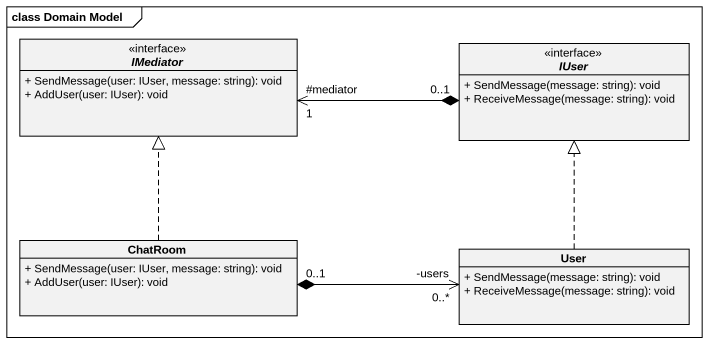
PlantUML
@startuml
mainframe class Domain Model
hide circle
hide empty members
skinparam classAttributeIconSize 0
interface IMediator <<interface>> {
  + SendMessage(user: IUser, message: string): void
  + AddUser(user: IUser): void
}
interface IUser <<interface>> {
  + SendMessage(message: string): void
  + ReceiveMessage(message: string): void
}
class ChatRoom {
  + SendMessage(user: IUser, message: string): void
  + AddUser(user: IUser): void
}
class User {
  + SendMessage(message: string): void
  + ReceiveMessage(message: string): void
}
IMediator "#mediator\n1" <-right-* "0..1" IUser
ChatRoom .up.|> IMediator
User .up.|> IUser
User "-users\n0..*" <-left-* "0..1" ChatRoom
@enduml
